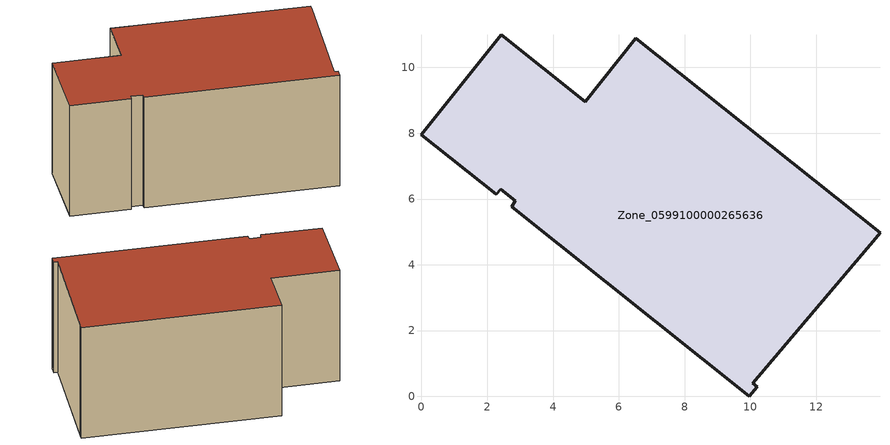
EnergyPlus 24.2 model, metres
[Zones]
Zone_0599100000265636
 floor ground (C_G): 2.27,6.15 0,7.96 2.43,11 4.98,8.96 6.52,10.89 13.94,4.97 13.81,4.8 10.07,0.4 10.21,0.29 9.97,0 2.74,5.77 2.85,5.95 2.4,6.3 z0.41
 wall outside (C_F): 13.94,4.97 6.52,10.89 4.98,8.96 2.43,11 0,7.96 2.27,6.15 2.4,6.3 2.85,5.95 2.74,5.77 9.97,0 10.21,0.29 10.07,0.4 13.81,4.8 13.94,4.97 z0.41:6.36
 roof outside (C_R): 6.52,10.89 4.98,8.96 2.43,11 0,7.96 2.27,6.15 2.4,6.3 2.85,5.95 2.74,5.77 9.97,0 10.21,0.29 10.07,0.4 13.81,4.8 13.94,4.97 z6.36
[BUILDING]
Pand.0599100000265636: North Axis=0; Terrain=City; Loads Convergence Tolerance Value=0.04; Temperature Convergence Tolerance Value=0.4; Solar Distribution=FullExterior; Maximum Number of Warmup Days=25; Minimum Number of Warmup Days=1
[Site:Location]
Rotterdam.The.Hague.AP_ZH_NLD Design_Conditions: Latitude=51.96; Longitude=4.45; Time Zone=1; Elevation=-4.5
[SITE:GROUNDTEMPERATURE:BUILDINGSURFACE]
18, 18, 18, 18, 18, 18, 18, 18, 18, 18, 18, 18
[MATERIAL] Thermal Absorptance=0.9; Solar Absorptance=0.7; Visible Absorptance=0.7
Name | Roughness | Thickness | Conductivity | Density | Specific Heat
G.TC.1946-1964 | MediumSmooth | 0.15 | 1 | 540 | 1210
F.TC.1946-1964 | Rough | 0.3 | 0.857143 | 1920 | 840
R.TC.1946-1964 | MediumRough | 0.2 | 0.235294 | 1500 | 1000
[CONSTRUCTION]
C_G: G.TC.1946-1964
C_F: F.TC.1946-1964
C_R: R.TC.1946-1964
[ZONE]
Zone_0599100000265636: Type=1; Multiplier=1; Ceiling Height=Autocalculate; Volume=Autocalculate; Floor Area=autocalculate; Part of Total Floor Area=Yes
[ZONEINFILTRATION:DESIGNFLOWRATE]
Infil_Zone_0599100000265636: Zone or ZoneList or Space or SpaceList=Zone_0599100000265636; Schedule=AlwaysOn; Design Flow Rate Calculation Method=Flow/Area; Flow Rate per Floor Area=0.003; Constant Term Coefficient=1; Temperature Term Coefficient=0; Velocity Term Coefficient=0; Velocity Squared Term Coefficient=0
[HVACTEMPLATE:ZONE:IDEALLOADSAIRSYSTEM]
Zone_0599100000265636: Maximum Heating Supply Air Temperature=50; Minimum Cooling Supply Air Temperature=13; Maximum Heating Supply Air Humidity Ratio=0.0156; Minimum Cooling Supply Air Humidity Ratio=0.0077; Heating Limit=NoLimit; Cooling Limit=NoLimit; Dehumidification Control Type=ConstantSensibleHeatRatio; Cooling Sensible Heat Ratio=0.7; Dehumidification Setpoint=60; Humidification Control Type=None; Humidification Setpoint=30; Outdoor Air Method=None; Outdoor Air Flow Rate per Person=0.00944; Outdoor Air Flow Rate per Zone Floor Area=0; Outdoor Air Flow Rate per Zone=0; Demand Controlled Ventilation Type=None; Outdoor Air Economizer Type=NoEconomizer; Heat Recovery Type=None; Sensible Heat Recovery Effectiveness=0.7; Latent Heat Recovery Effectiveness=0.65
[ZONECONTROL:THERMOSTAT]
ThermostatControl_Zone_0599100000265636: Zone or ZoneList=Zone_0599100000265636; Control Type Schedule=DualSetpointControlType; Control 1=Thermostat_Zone_0599100000265636; Temperature Difference Between Cutout And Setpoint=0
[THERMOSTATSETPOINT:DUALSETPOINT]
Thermostat_Zone_0599100000265636: Heating Setpoint Temperature Schedule=HeatingSetpoint_Zone_0599100000265636; Cooling Setpoint Temperature Schedule=CoolingSetpoint_Zone_0599100000265636
[SCHEDULE:COMPACT]
HeatingSetpoint_Zone_0599100000265636: Through: 12/31, For: AllDays, Until: 24:00, 21
CoolingSetpoint_Zone_0599100000265636: Through: 12/31, For: AllDays, Until: 24:00, 24
DualSetpointControlType: Through: 12/31, For: AllDays, Until: 24:00, 4
AlwaysOn: Through: 12/31, For: AllDays, Until: 24:00, 1
